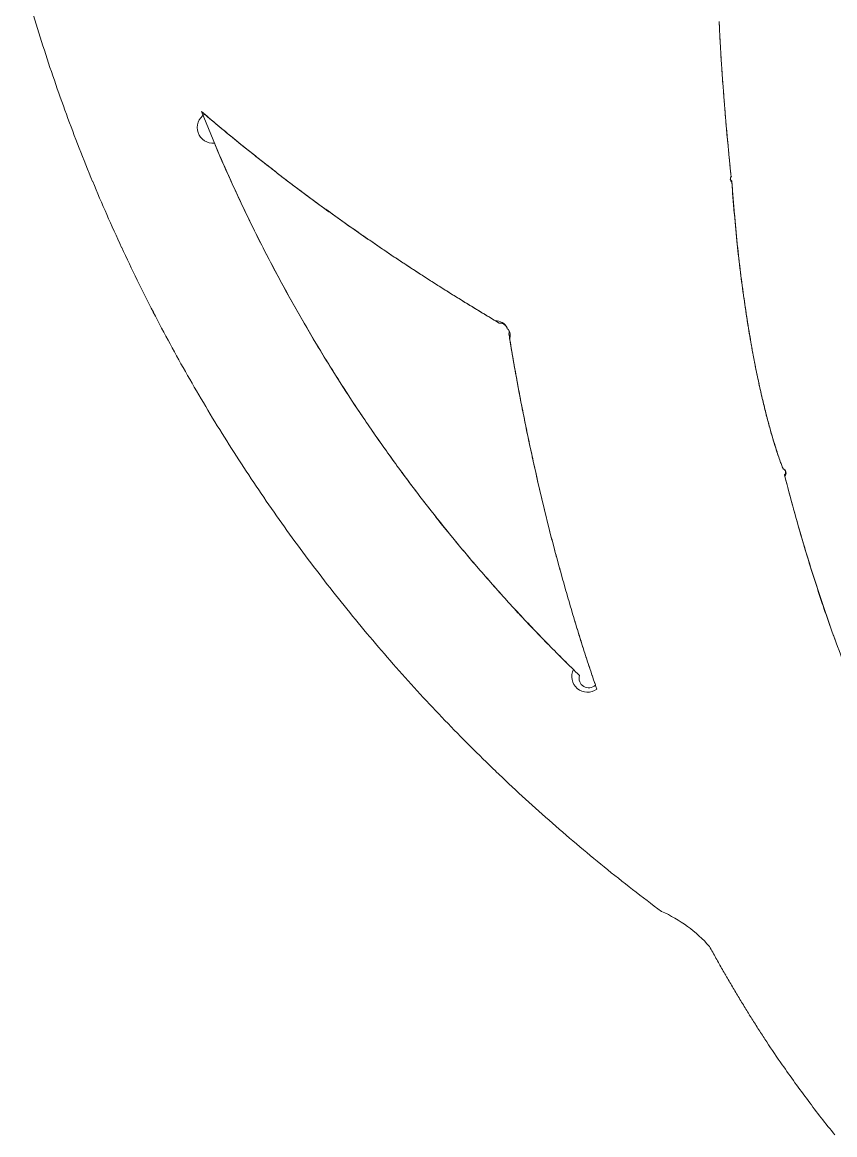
# Model space of a CAD drawing. Header units: millimetres. Extents: x 8533 to 164433, y 5768 to 115327.
# Drawn here: x 56898.3 to 56978.9, y 107574.2 to 107684.4 of the extents above; entities that cross this region are included whole.
import ezdxf

# ---------------------------------------------------------------- set-up
doc = ezdxf.new("R2010")
doc.units = ezdxf.units.MM
doc.header["$LTSCALE"] = 250
doc.layers.add('06_G-ENP_심볼', color=3, linetype='Continuous')
doc.layers.add('G-ENP', color=1, linetype='Continuous')

# ---------------------------------------------------------------- blocks, each defined once
blk = doc.blocks.new('zw$82BC')
at = {"layer": 'G-ENP', "color": 8, "lineweight": 0}
for p, q in [((15.104, 90.873), (15.0835, 90.9224)), ((15.7453, 90.8419), (15.7453, 90.8419)), ((15.7453, 90.8419), (15.7453, 90.8419)), ((15.7453, 90.8419), (15.7453, 90.8419)), ((15.7453, 90.8419), (15.7453, 90.8419)), ((15.7453, 90.8419), (15.7453, 90.8419)), ((15.7453, 90.8419), (15.7453, 90.8419)), ((15.7453, 90.8419), (15.7453, 90.8419)), ((15.7453, 90.8419), (15.7453, 90.8419)), ((15.7453, 90.8419), (15.7453, 90.8419)), ((15.7453, 90.8419), (15.7453, 90.8419)), ((15.7453, 90.8419), (15.7453, 90.8419)), ((15.7453, 90.8419), (15.7453, 90.8419)), ((15.7453, 90.8419), (15.7453, 90.8419)), ((15.7453, 90.8419), (15.7453, 90.8419)), ((15.7453, 90.8419), (15.7453, 90.8419)), ((15.7453, 90.8419), (15.7453, 90.8419)), ((15.7453, 90.8419), (15.7453, 90.8419)), ((15.7453, 90.8419), (15.7453, 90.8419)), ((15.7453, 90.8419), (15.7453, 90.8419)), ((15.7453, 90.8419), (15.7453, 90.8419)), ((15.7453, 90.8419), (15.7453, 90.8419)), ((15.7453, 90.8419), (15.7453, 90.8419)), ((15.7453, 90.8419), (15.7453, 90.8419)), ((15.7453, 90.8419), (15.7453, 90.8419)), ((15.7453, 90.8419), (15.7453, 90.8419)), ((15.7453, 90.8419), (15.7453, 90.8419)), ((15.7453, 90.8419), (15.7453, 90.8419)), ((15.7453, 90.8419), (15.7453, 90.8419)), ((15.7453, 90.8419), (15.7453, 90.8419)), ((15.7453, 90.8419), (15.7453, 90.8419)), ((15.7453, 90.8419), (15.7453, 90.8419)), ((15.7453, 90.8419), (15.7453, 90.8419)), ((15.7453, 90.8419), (15.7453, 90.8419)), ((15.7453, 90.8419), (15.7453, 90.8419)), ((15.7453, 90.8419), (15.7453, 90.8419)), ((15.7453, 90.8419), (15.7453, 90.8419)), ((15.7453, 90.8419), (15.7453, 90.8419)), ((15.7453, 90.8419), (15.7453, 90.8419)), ((15.7453, 90.8419), (15.7453, 90.8419)), ((15.7453, 90.8419), (15.7453, 90.8419)), ((15.7453, 90.8419), (15.7453, 90.8419)), ((15.7453, 90.8419), (15.7453, 90.8419)), ((15.7453, 90.8419), (15.7453, 90.8419)), ((15.7453, 90.8419), (15.7453, 90.8419)), ((15.7453, 90.8419), (15.7453, 90.8419)), ((15.7453, 90.8419), (15.7453, 90.8419)), ((15.7453, 90.8419), (15.7453, 90.8419)), ((15.7453, 90.8419), (15.7453, 90.8419)), ((15.7453, 90.8419), (15.7453, 90.8419)), ((15.7453, 90.8419), (15.7453, 90.8419)), ((15.7453, 90.8419), (15.7453, 90.8419)), ((15.7453, 90.8419), (15.7453, 90.8419)), ((15.7453, 90.8419), (15.7453, 90.8419)), ((15.7453, 90.8419), (15.7453, 90.8419)), ((15.7453, 90.8419), (15.7453, 90.8419)), ((15.7453, 90.8419), (15.7453, 90.8419)), ((15.7453, 90.8419), (15.7453, 90.8419)), ((15.7453, 90.8419), (15.7453, 90.8419)), ((15.7453, 90.8419), (15.7453, 90.8419)), ((15.7453, 90.8419), (15.7453, 90.8419)), ((15.7453, 90.8419), (15.7453, 90.8419)), ((15.7453, 90.8419), (15.7453, 90.8419)), ((15.7453, 90.8419), (15.7453, 90.8419)), ((15.7453, 90.8419), (15.7453, 90.8419)), ((15.7453, 90.8419), (15.7453, 90.8419)), ((15.7453, 90.8419), (15.7453, 90.8419)), ((15.7453, 90.8419), (15.7453, 90.8419)), ((15.7453, 90.8419), (15.7453, 90.8419)), ((15.7453, 90.8419), (15.7453, 90.8419)), ((15.7459, 90.8415), (15.7458, 90.8415)), ((15.7458, 90.8415), (15.7458, 90.8415)), ((15.7458, 90.8415), (15.7458, 90.8415)), ((15.7458, 90.8415), (15.7458, 90.8415)), ((15.7458, 90.8415), (15.7458, 90.8415)), ((15.7458, 90.8415), (15.7458, 90.8415)), ((15.7458, 90.8415), (15.7458, 90.8415)), ((15.7458, 90.8415), (15.7458, 90.8415)), ((15.7458, 90.8415), (15.7458, 90.8415)), ((15.7458, 90.8415), (15.7458, 90.8415)), ((15.7458, 90.8415), (15.7458, 90.8415)), ((15.7458, 90.8415), (15.7458, 90.8415)), ((15.7458, 90.8415), (15.7458, 90.8415)), ((15.7458, 90.8415), (15.7458, 90.8415)), ((15.7458, 90.8415), (15.7458, 90.8415)), ((15.7458, 90.8415), (15.7458, 90.8415)), ((15.7458, 90.8415), (15.7458, 90.8415)), ((15.7458, 90.8415), (15.7458, 90.8415)), ((15.7458, 90.8415), (15.7458, 90.8415)), ((15.7458, 90.8415), (15.7458, 90.8415)), ((15.7458, 90.8415), (15.7458, 90.8415)), ((15.7458, 90.8415), (15.7459, 90.8415)), ((15.7459, 90.8415), (15.7459, 90.8415)), ((15.7459, 90.8415), (15.7459, 90.8415)), ((15.7459, 90.8415), (15.7459, 90.8415)), ((15.7459, 90.8415), (15.7459, 90.8415)), ((15.7459, 90.8415), (15.7459, 90.8415)), ((15.7459, 90.8415), (15.7459, 90.8415)), ((15.7459, 90.8415), (15.7459, 90.8415)), ((15.7459, 90.8415), (15.7459, 90.8415)), ((15.7459, 90.8415), (15.7459, 90.8415)), ((15.7459, 90.8415), (15.7459, 90.8415)), ((15.7459, 90.8415), (15.7459, 90.8415)), ((15.7459, 90.8415), (15.7459, 90.8415)), ((15.4656, 90.6515), (15.4657, 90.6516)), ((15.4657, 90.6516), (15.4656, 90.6515)), ((15.4656, 90.6514), (15.4656, 90.6515)), ((15.4656, 90.6515), (15.4656, 90.6514)), ((15.4656, 90.6513), (15.4656, 90.6514)), ((15.4656, 90.6514), (15.4656, 90.6513)), ((15.4656, 90.6512), (15.4656, 90.6513)), ((15.4656, 90.6513), (15.4656, 90.6512)), ((15.4656, 90.6511), (15.4656, 90.6512)), ((15.4656, 90.6512), (15.4656, 90.6511)), ((15.4656, 90.651), (15.4656, 90.6511)), ((15.4656, 90.6511), (15.4656, 90.6511)), ((15.4656, 90.6511), (15.4656, 90.6511)), ((15.4656, 90.6511), (15.4656, 90.651)), ((15.4656, 90.651), (15.4656, 90.651)), ((15.4657, 90.651), (15.4656, 90.651)), ((15.4656, 90.651), (15.4656, 90.651)), ((15.4656, 90.651), (15.4656, 90.651)), ((15.4656, 90.651), (15.4656, 90.651)), ((15.4656, 90.651), (15.4656, 90.651)), ((15.4656, 90.651), (15.4657, 90.651)), ((15.4657, 90.6523), (15.4657, 90.6522)), ((15.4657, 90.6521), (15.4657, 90.6522)), ((15.4657, 90.6522), (15.4657, 90.6522)), ((15.4657, 90.6522), (15.4657, 90.6522)), ((15.4657, 90.6522), (15.4657, 90.6522)), ((15.4657, 90.6522), (15.4657, 90.6521)), ((15.4657, 90.652), (15.4657, 90.6521)), ((15.4657, 90.6521), (15.4657, 90.652)), ((15.4657, 90.6519), (15.4657, 90.652)), ((15.4657, 90.652), (15.4657, 90.6519)), ((15.4657, 90.6518), (15.4657, 90.6519)), ((15.4657, 90.6519), (15.4657, 90.6518)), ((15.4657, 90.6517), (15.4657, 90.6518)), ((15.4657, 90.6518), (15.4657, 90.6517)), ((15.4657, 90.6516), (15.4657, 90.6517)), ((15.4657, 90.6517), (15.4657, 90.6516)), ((15.4658, 90.651), (15.4657, 90.651)), ((15.4657, 90.651), (15.4658, 90.651)), ((15.4659, 90.6509), (15.4658, 90.651)), ((15.4658, 90.651), (15.4658, 90.6509)), ((15.4658, 90.6509), (15.4659, 90.6509)), ((15.466, 90.6509), (15.4659, 90.6509)), ((15.4659, 90.6509), (15.4661, 90.6508)), ((15.4661, 90.6508), (15.466, 90.6509)), ((15.4662, 90.6508), (15.4661, 90.6508)), ((15.4661, 90.6508), (15.4662, 90.6508)), ((15.4663, 90.6507), (15.4662, 90.6508)), ((15.4662, 90.6508), (15.4663, 90.6507)), ((15.4664, 90.6507), (15.4663, 90.6507)), ((15.4663, 90.6507), (15.4664, 90.6507)), ((15.4665, 90.6506), (15.4664, 90.6507)), ((15.4664, 90.6507), (15.4665, 90.6506)), ((15.4666, 90.6506), (15.4665, 90.6506)), ((15.4665, 90.6506), (15.4666, 90.6506)), ((15.4667, 90.6506), (15.4666, 90.6506)), ((15.4666, 90.6506), (15.4667, 90.6506)), ((15.4668, 90.6505), (15.4667, 90.6506)), ((15.4667, 90.6506), (15.4668, 90.6505)), ((15.4669, 90.6505), (15.4668, 90.6505)), ((15.4668, 90.6505), (15.4668, 90.6505)), ((15.4668, 90.6505), (15.4668, 90.6505)), ((15.4668, 90.6505), (15.4669, 90.6505))]:
    blk.add_line(p, q, dxfattribs=at)
for centre, radius, start, end in [((16.9379, 91.6616), 2.155, 195.3477, 197.7556), ((15.9765, 91.0448), 0.2463, 182.3082, 182.555), ((15.9383, 91.0431), 0.208, 182.5448, 182.8362), ((15.937, 91.043), 0.2068, 182.5549, 182.848), ((15.9088, 91.0416), 0.1785, 182.8361, 183.1747), ((15.9079, 91.0416), 0.1776, 182.8479, 183.1883), ((15.8861, 91.0404), 0.1558, 183.1745, 183.5611), ((15.6502, 91.0265), 0.0805, 2.9615, 3.7292), ((15.5256, 91.0199), 0.2053, 1.9976, 3.0032), ((17.2319, 91.0942), 1.5026, 182.4253, 182.5654), ((17.3156, 91.098), 1.5864, 182.5603, 182.6929), ((17.3191, 91.0981), 1.5899, 182.5654, 182.6977), ((17.4139, 91.1026), 1.6848, 182.6929, 182.8176), ((17.4178, 91.1028), 1.6887, 182.6977, 182.8222), ((17.526, 91.1081), 1.797, 182.8176, 182.9345), ((17.5305, 91.1083), 1.8015, 182.8222, 182.9388), ((17.6549, 91.1147), 1.9261, 182.9345, 183.0435), ((17.6601, 91.115), 1.9314, 182.9388, 183.0475), ((17.8048, 91.1227), 2.0762, 183.0435, 183.1446), ((17.8109, 91.123), 2.0823, 183.0475, 183.1482), ((17.9811, 91.1324), 2.2528, 183.1446, 183.2376), ((16.9427, 91.6631), 2.16, 197.7556, 200.1521), ((17.9883, 91.1328), 2.26, 183.1482, 183.241), ((18.1913, 91.1442), 2.4633, 183.2376, 183.3227), ((18.2, 91.1447), 2.472, 183.241, 183.3257), ((18.4461, 91.159), 2.7185, 183.3227, 183.3997), ((18.4567, 91.1597), 2.7292, 183.3257, 183.4025), ((18.7612, 91.1778), 3.0342, 183.3997, 183.4687), ((18.7745, 91.1786), 3.0475, 183.4025, 183.4712), ((19.1607, 91.202), 3.4344, 183.4687, 183.5297), ((19.1778, 91.203), 3.4516, 183.4712, 183.5318), ((19.6835, 91.2342), 3.9583, 183.5297, 183.5825), ((19.7063, 91.2356), 3.9811, 183.5318, 183.5844), ((20.3968, 91.2789), 4.673, 183.5825, 183.6273), ((20.4287, 91.2809), 4.7049, 183.5844, 183.6288), ((21.4273, 91.3442), 5.7055, 183.6273, 183.6639), ((21.475, 91.3472), 5.7533, 183.62882, 183.66517), ((23.0464, 91.4479), 7.3279, 183.66395, 183.69248), ((23.1253, 91.453), 7.407, 183.66517, 183.69339), ((25.9578, 91.6358), 10.2453, 183.69248, 183.71288), ((26.1129, 91.6458), 10.4008, 183.69339, 183.71349), ((32.7325, 92.0754), 17.0343, 183.71288, 183.72515), ((33.1663, 92.1036), 17.469, 183.71349, 183.72546), ((66.184, 94.2534), 50.5566, 183.72515, 183.72929), ((15.5509, 90.9548), 0.1838, 3.1731, 4.2783), ((15.7138, 90.9639), 0.0206, 2.7112, 3.2895), ((15.7532, 90.9659), 0.0188, 182.624, 183.1745), ((15.7551, 90.966), 0.0207, 183.1549, 183.654), ((15.7552, 90.966), 0.0208, 183.1747, 183.6717), ((15.7577, 90.9661), 0.0233, 183.6541, 184.0985), ((15.7578, 90.9661), 0.0235, 183.6718, 184.1141), ((15.7612, 90.9664), 0.0268, 184.0986, 184.4874), ((15.7613, 90.9664), 0.0269, 184.1142, 184.5009), ((15.7658, 90.9667), 0.0315, 184.4874, 184.8201), ((15.766, 90.9668), 0.0317, 184.5009, 184.8315), ((15.7724, 90.9673), 0.0381, 184.8201, 185.0965), ((15.7727, 90.9673), 0.0384, 184.8315, 185.1058), ((15.7824, 90.9682), 0.0481, 185.0965, 185.3168), ((15.7829, 90.9682), 0.0486, 185.1057, 185.324), ((15.799, 90.9697), 0.0648, 185.3168, 185.4817), ((15.7998, 90.9698), 0.0656, 185.3239, 185.4868), ((15.8317, 90.9729), 0.0977, 185.4816, 185.5919), ((15.8336, 90.9731), 0.0995, 185.4867, 185.595), ((15.9247, 90.982), 0.191, 185.5918, 185.6488), ((15.9316, 90.9827), 0.198, 185.5949, 185.6499), ((17.8979, 91.1771), 2.1739, 185.6486, 185.6537), ((19.2188, 91.3079), 3.5012, 185.6497, 185.6529), ((15.4894, 90.9387), 0.2464, 5.6083, 5.6535), ((15.4989, 90.9397), 0.2368, 5.6056, 5.6527), ((15.6147, 90.951), 0.1205, 5.5146, 5.6081), ((15.6169, 90.9512), 0.1183, 5.5101, 5.6054), ((15.6533, 90.9547), 0.0817, 5.3745, 5.5143), ((15.6542, 90.9548), 0.0807, 5.3684, 5.5099), ((15.6719, 90.9565), 0.063, 5.1904, 5.3743), ((15.6724, 90.9565), 0.0625, 5.1827, 5.3681), ((15.6828, 90.9575), 0.0521, 4.9646, 5.1902), ((15.6831, 90.9575), 0.0518, 4.9554, 5.1824), ((15.6898, 90.9581), 0.0451, 4.6996, 4.9644), ((15.69, 90.9581), 0.0448, 4.6889, 4.9551), ((15.3482, 90.9308), 0.3878, 4.5486, 4.5849), ((15.0041, 90.9029), 0.733, 4.582, 4.6107), ((13.0803, 90.7452), 2.6632, 4.5858, 4.6595), ((13.0643, 90.7439), 2.6792, 4.5833, 4.6565), ((12.5793, 90.705), 3.1658, 4.5238, 4.5858), ((12.5569, 90.7032), 3.1883, 4.5217, 4.5833), ((11.8497, 90.6473), 3.8977, 4.4734, 4.5238), ((11.8158, 90.6446), 3.9317, 4.4718, 4.5217), ((10.6874, 90.5564), 5.0636, 4.4347, 4.4734), ((10.6302, 90.5519), 5.121, 4.4334, 4.4718), ((8.5418, 90.39), 7.2156, 4.40743, 4.43466), ((8.4253, 90.3809), 7.3324, 4.40663, 4.43343), ((3.2419, 89.9815), 12.5312, 4.39175, 4.40743), ((2.8869, 89.9541), 12.8873, 4.39139, 4.40663), ((-31.6007, 87.3055), 47.4764, 4.38761, 4.39175), ((-37.1342, 86.8807), 53.0262, 4.38768, 4.39139), ((42.1934, 92.9676), 26.5345, 184.38761, 184.39502), ((40.7303, 92.8552), 25.0672, 184.38768, 184.39552), ((26.0679, 91.7282), 10.3615, 184.39501, 184.41397), ((25.8366, 91.7104), 10.1296, 184.39552, 184.41491), ((22.1501, 91.4258), 6.4321, 184.41397, 184.44449), ((22.0599, 91.4188), 6.3416, 184.4149, 184.44586), ((20.3825, 91.2884), 4.6592, 184.4445, 184.4866), ((20.3349, 91.2847), 4.6113, 184.4459, 184.4884), ((16.9473, 91.6648), 2.165, 200.152, 202.5384), ((15.098, 90.9023), 0.0196, 121.9806, 275.2954), ((16.599, 92.6967), 2.3334, 229.4982, 230.1596), ((16.6049, 92.7038), 2.3426, 229.6312, 230.2908), ((19.3754, 91.2094), 3.6489, 184.4866, 184.5403), ((19.3459, 91.2071), 3.6194, 184.4884, 184.5426), ((18.7243, 91.1577), 2.9958, 184.5403, 184.6058), ((18.7043, 91.1561), 2.9758, 184.5426, 184.6084), ((18.2685, 91.121), 2.5385, 184.6058, 184.6829), ((18.254, 91.1198), 2.524, 184.6084, 184.686), ((17.9312, 91.0933), 2.2001, 184.6829, 184.7718), ((17.9203, 91.0924), 2.1891, 184.686, 184.7754), ((16.6285, 92.7321), 2.3795, 230.1596, 230.8123), ((16.6344, 92.7392), 2.3887, 230.2908, 230.9418), ((17.6714, 91.0717), 1.9394, 184.7718, 184.8726), ((17.6628, 91.0709), 1.9308, 184.7754, 184.8766), ((17.4649, 91.0541), 1.7322, 184.8725, 184.9852), ((17.458, 91.0535), 1.7252, 184.8766, 184.9897), ((15.4827, 90.8792), 0.2578, 4.6672, 5.4084), ((15.4871, 90.8796), 0.2533, 4.6623, 5.3971), ((15.9646, 90.9169), 0.2256, 184.2467, 184.5276), ((15.9652, 90.917), 0.2262, 184.2577, 184.5378), ((15.9827, 90.9183), 0.2438, 184.5277, 184.7872), ((15.9835, 90.9184), 0.2445, 184.5378, 184.7965), ((16.0046, 90.9202), 0.2657, 184.7872, 185.025), ((16.0055, 90.9203), 0.2666, 184.7966, 185.0335), ((16.6576, 92.7678), 2.4256, 230.8122, 231.4566), ((16.6634, 92.775), 2.4348, 230.9417, 231.5845), ((16.0313, 90.9225), 0.2925, 185.025, 185.2408), ((16.0324, 90.9226), 0.2936, 185.0335, 185.2484), ((16.0646, 90.9256), 0.326, 185.2408, 185.4342), ((16.066, 90.9257), 0.3274, 185.2484, 185.441), ((16.1072, 90.9296), 0.3687, 185.4342, 185.6051), ((16.109, 90.9298), 0.3706, 185.441, 185.6111), ((16.1633, 90.9351), 0.4251, 185.6051, 185.7533), ((16.1657, 90.9354), 0.4276, 185.6111, 185.7584), ((16.2404, 90.9429), 0.5026, 185.7533, 185.8786), ((16.2438, 90.9433), 0.5061, 185.7584, 185.8829), ((16.3526, 90.9545), 0.6154, 185.8786, 185.981), ((16.3578, 90.955), 0.6206, 185.8829, 185.9844), ((16.5303, 90.9731), 0.7941, 185.981, 186.0604), ((16.539, 90.974), 0.8029, 185.9844, 186.063), ((16.8536, 91.0074), 1.1192, 186.0604, 186.1168), ((16.8709, 91.0093), 1.1366, 186.063, 186.1185), ((17.6217, 91.0897), 1.8917, 186.1168, 186.1502), ((17.6716, 91.0951), 1.9419, 186.1185, 186.151), ((21.7489, 91.5345), 6.0428, 186.1502, 186.16067), ((22.2862, 91.5924), 6.5832, 186.151, 186.16061), ((10.642, 90.3356), 5.1286, 6.1483, 6.1607), ((10.9714, 90.3711), 4.7973, 6.1474, 6.1606), ((13.9396, 90.6908), 1.8119, 6.1132, 6.1483), ((13.9821, 90.6954), 1.7692, 6.1115, 6.1474), ((14.6419, 90.766), 1.1057, 6.0556, 6.1132), ((14.6576, 90.7677), 1.0898, 6.053, 6.1115), ((16.9549, 91.6682), 2.0145, 202.9451, 204.4662), ((16.9553, 91.6683), 2.015, 203.2496, 204.7701), ((16.6863, 92.8038), 2.4716, 231.4565, 232.0928), ((14.9469, 90.7984), 0.7989, 5.9757, 6.0556), ((14.955, 90.7992), 0.7907, 5.9723, 6.053), ((15.6758, 90.8742), 0.0661, 5.3341, 6.3467), ((15.6733, 90.874), 0.0686, 5.2721, 6.2807), ((21.7048, 91.398), 5.9857, 184.96057, 184.98136), ((21.6223, 91.3908), 5.9029, 184.96121, 184.98229), ((20.0764, 91.256), 4.3511, 184.9814, 185.0099), ((20.0323, 91.2522), 4.3068, 184.9823, 185.0111), ((19.1404, 91.174), 3.4115, 185.0099, 185.0461), ((19.113, 91.1716), 3.384, 185.0111, 185.0477), ((18.5343, 91.1205), 2.803, 185.0461, 185.0902), ((18.5157, 91.1188), 2.7843, 185.0477, 185.092), ((18.1109, 91.0827), 2.378, 185.0902, 185.142), ((18.0975, 91.0815), 2.3645, 185.092, 185.1441), ((16.692, 92.811), 2.4807, 231.5844, 232.2191), ((17.7994, 91.0547), 2.0652, 185.142, 185.2016), ((17.7893, 91.0538), 2.0551, 185.1441, 185.204), ((17.5613, 91.033), 1.8261, 185.2016, 185.2689), ((17.5534, 91.0323), 1.8182, 185.204, 185.2716), ((17.3739, 91.0158), 1.6379, 185.2689, 185.3439), ((17.3677, 91.0152), 1.6317, 185.2716, 185.3469), ((17.2232, 91.0017), 1.4865, 185.3439, 185.4265), ((17.2181, 91.0012), 1.4814, 185.3469, 185.4298), ((17.0997, 90.9899), 1.3624, 185.4265, 185.5166), ((17.0955, 90.9895), 1.3582, 185.4298, 185.5202), ((16.997, 90.98), 1.2593, 185.5166, 185.6142), ((16.9934, 90.9797), 1.2557, 185.5202, 185.618), ((16.9105, 90.9715), 1.1724, 185.6142, 185.719), ((16.9076, 90.9712), 1.1694, 185.618, 185.7231), ((16.7145, 92.8399), 2.5174, 232.0928, 232.7214), ((16.72, 92.8472), 2.5266, 232.2191, 232.8462), ((16.8371, 90.9642), 1.0986, 185.719, 185.831), ((16.8346, 90.9639), 1.0961, 185.7231, 185.8353), ((16.7742, 90.9577), 1.0354, 185.831, 185.95), ((16.772, 90.9575), 1.0332, 185.8353, 185.9546), ((16.72, 90.9521), 0.9809, 185.95, 186.0758), ((16.7181, 90.9519), 0.979, 185.9546, 186.0807), ((16.6729, 90.9471), 0.9336, 186.0758, 186.2083), ((16.6713, 90.9469), 0.9319, 186.0807, 186.2134), ((16.632, 90.9426), 0.8924, 186.2083, 186.3473), ((16.6306, 90.9425), 0.8909, 186.2134, 186.3526), ((15.727, 90.8409), 0.0183, 3.2411, 9.5889), ((15.7278, 90.841), 0.0175, 3.2411, 9.5943), ((16.9515, 91.6666), 2.1695, 202.5384, 204.916), ((16.9569, 91.6691), 2.0167, 204.4662, 205.9845), ((16.7421, 92.8763), 2.5631, 232.7213, 233.3424), ((16.7476, 92.8836), 2.5722, 232.8461, 233.4658), ((15.7495, 90.838), 0.00514, 136.9231, 230.9555), ((15.7488, 90.8387), 0.00407, 136.9214, 230.9169), ((15.7453, 90.8419), 0.000000331, 326.3313, 33.6687), ((15.7453, 90.8419), 0.00000983, 30.51, 70.0971), ((15.7464, 90.8432), 0.00169, 230.4027, 232.4867), ((15.7463, 90.8431), 0.00161, 232.4903, 234.539), ((15.7463, 90.8431), 0.0016, 232.5682, 234.6148), ((15.7464, 90.8432), 0.00168, 230.4812, 232.5646), ((15.7453, 90.8419), 0.0000534, 225.4936, 235.1916), ((15.7463, 90.8431), 0.00156, 234.5434, 236.5148), ((15.7463, 90.8431), 0.00157, 236.5201, 238.3649), ((15.7463, 90.8431), 0.00157, 236.5922, 238.4312), ((15.7463, 90.8431), 0.00156, 234.6193, 236.5869), ((15.7463, 90.8432), 0.00163, 238.3712, 240.0324), ((15.7463, 90.8432), 0.00164, 238.4375, 240.0906), ((15.7464, 90.8433), 0.00181, 240.0395, 241.4527), ((15.7464, 90.8433), 0.00182, 240.0977, 241.5002), ((15.7466, 90.8436), 0.0022, 241.4607, 242.5539), ((15.7471, 90.8446), 0.00327, 242.5628, 243.2566), ((15.7503, 90.8509), 0.0103, 243.2665, 243.4745), ((15.7507, 90.8518), 0.0114, 243.284, 243.472), ((15.7471, 90.8447), 0.00334, 242.5969, 243.2741), ((15.7466, 90.8437), 0.00222, 241.5083, 242.5879), ((15.7432, 90.8368), 0.00548, 63.1149, 63.4851), ((15.7434, 90.8371), 0.00514, 63.0889, 63.4826), ((15.7449, 90.84), 0.00184, 62.0818, 63.1257), ((15.7453, 90.8407), 0.00101, 60.2816, 62.0918), ((15.7453, 90.8408), 0.000992, 60.198, 62.0386), ((15.7449, 90.84), 0.00179, 62.0286, 63.0997), ((15.7454, 90.841), 0.000659, 57.6358, 60.2889), ((15.7455, 90.8412), 0.000476, 54.1013, 57.6374), ((15.7456, 90.8413), 0.000373, 49.6996, 54.0936), ((15.7456, 90.8413), 0.000315, 44.5456, 49.6798), ((15.7456, 90.8413), 0.000314, 44.3401, 49.4984), ((15.7456, 90.8413), 0.00037, 49.5186, 53.9432), ((15.7455, 90.8412), 0.000471, 53.9514, 57.5206), ((15.7454, 90.8411), 0.00065, 57.5193, 60.2051), ((15.7456, 90.8413), 0.000288, 38.8613, 44.5143), ((15.7456, 90.8413), 0.000287, 38.6415, 44.3085), ((15.7459, 90.8415), 0.0000141, 331.8121, 100.6487), ((15.7459, 90.8415), 0.0000135, 331.7928, 100.411), ((18.0794, 90.9983), 2.3389, 183.9893, 184.9803), ((18.0731, 90.9978), 2.3326, 184.0263, 185.0177), ((16.9573, 91.6692), 2.0171, 204.7701, 206.2879), ((16.7692, 92.9127), 2.6085, 233.3424, 233.9563), ((16.7746, 92.92), 2.6176, 233.4657, 234.0783), ((16.7958, 92.9492), 2.6537, 233.9563, 234.5634), ((16.8011, 92.9566), 2.6627, 234.0783, 234.684), ((16.8218, 92.9858), 2.6985, 234.5633, 235.1638), ((17.9098, 90.9835), 2.1686, 184.98, 185.9823), ((17.9041, 90.9829), 2.1629, 185.0174, 186.0198), ((16.9585, 91.6698), 2.0185, 205.9845, 207.5005), ((16.9588, 91.67), 2.0188, 206.2879, 207.8035), ((16.827, 92.9931), 2.7075, 234.6839, 235.2831), ((16.8473, 93.0223), 2.743, 235.1638, 235.7579), ((16.8523, 93.0296), 2.7519, 235.2831, 235.8759), ((16.9551, 91.6682), 2.1734, 204.9159, 207.2864), ((16.8721, 93.0587), 2.7871, 235.7578, 236.3459), ((16.8769, 93.066), 2.7959, 235.8759, 236.4628), ((17.747, 90.9664), 2.005, 185.982, 186.9952), ((17.742, 90.9658), 1.9999, 186.0195, 187.0325), ((16.9597, 91.6705), 2.0199, 207.5005, 209.0147), ((16.8962, 93.0951), 2.8307, 236.3458, 236.928), ((16.901, 93.1023), 2.8394, 236.4627, 237.0438), ((16.9599, 91.6706), 2.0201, 207.8035, 209.3174), ((16.9198, 93.1312), 2.8739, 236.928, 237.5046), ((16.9244, 93.1384), 2.8824, 237.0438, 237.6193), ((17.5907, 90.9472), 1.8475, 186.9948, 188.0184), ((17.5863, 90.9466), 1.843, 187.0322, 188.0554), ((16.9427, 93.1671), 2.9165, 237.5046, 238.0758), ((16.9472, 93.1743), 2.9249, 237.6192, 238.1895), ((16.9605, 91.6709), 2.0207, 209.0147, 210.5276), ((16.9649, 93.2028), 2.9585, 238.0758, 238.642), ((17.4405, 90.9261), 1.6957, 188.0179, 189.0515), ((16.9606, 91.671), 2.0209, 209.3174, 210.8301), ((16.9693, 93.2099), 2.9668, 238.1894, 238.7546), ((16.9864, 93.2382), 2.9999, 238.6419, 239.2032), ((17.4366, 90.9254), 1.6918, 188.055, 189.0879), ((16.9578, 91.6696), 2.1765, 207.2863, 209.6513), ((16.9907, 93.2452), 3.0081, 238.7546, 239.3149), ((15.4512, 90.645), 0.0162, 26.3411, 92.3864), ((15.456, 90.6475), 0.0108, 26.3263, 92.4833), ((15.4656, 90.651), 0.0000079, 207.0194, 280.9301), ((15.4572, 90.6429), 0.0122, 340.3788, 38.1116), ((15.462, 90.6467), 0.00611, 340.3221, 38.1666), ((17.2958, 90.903), 1.5493, 189.051, 190.0941), ((17.2926, 90.9024), 1.5459, 189.0874, 190.1294), ((16.9609, 91.6711), 2.0212, 210.5276, 212.0398), ((16.9609, 91.6711), 2.0212, 210.8301, 212.3422), ((18.4413, 91.1275), 3.0125, 189.2228, 189.7827), ((18.4335, 91.1262), 3.0046, 189.3344, 189.8952), ((17.1563, 90.8781), 1.4076, 190.0935, 191.1456), ((17.1537, 90.8775), 1.4049, 190.1288, 191.1793), ((18.4022, 91.1207), 2.9728, 189.7827, 190.347), ((18.3943, 91.1193), 2.9648, 189.8952, 190.4605), ((17.0216, 90.8516), 1.2703, 191.1449, 192.2056), ((16.9597, 91.6707), 2.1787, 209.6512, 212.0124), ((16.9608, 91.6711), 2.0211, 212.0398, 213.5518), ((17.0196, 90.851), 1.2682, 191.1786, 192.2371), ((16.9607, 91.671), 2.021, 212.3422, 213.8542), ((18.3626, 91.1135), 2.9326, 190.347, 190.9161), ((18.3547, 91.112), 2.9245, 190.4604, 191.0305), ((16.8913, 90.8234), 1.137, 192.2047, 193.2737), ((16.89, 90.8229), 1.1356, 192.2363, 193.3021), ((16.9603, 91.6707), 2.0205, 213.5517, 215.0641), ((18.3227, 91.1058), 2.8919, 190.9161, 191.4901), ((18.3147, 91.1042), 2.8837, 191.0305, 191.6055), ((16.765, 90.7936), 1.0071, 193.2725, 194.3493), ((16.7644, 90.7932), 1.0065, 193.301, 194.3736), ((16.9602, 91.6706), 2.0203, 213.8542, 215.3666), ((16.6422, 90.7621), 0.8804, 194.3479, 195.4323), ((16.6424, 90.7619), 0.8806, 194.3722, 195.4507), ((18.2825, 91.0976), 2.8509, 191.4901, 192.0692), ((18.2744, 91.0959), 2.8426, 191.6055, 192.1856), ((16.5225, 90.7291), 0.7562, 195.4304, 196.5226), ((16.5238, 90.7291), 0.7575, 195.4489, 196.5328), ((16.9606, 91.6712), 2.1797, 212.0123, 214.3717), ((16.9594, 91.6701), 2.0194, 215.064, 216.5773), ((16.4055, 90.6943), 0.6342, 196.5199, 197.6206), ((16.408, 90.6947), 0.6367, 196.5303, 197.6189), ((16.9592, 91.67), 2.0191, 215.3666, 216.88), ((18.242, 91.089), 2.8094, 192.0692, 192.6536), ((18.2339, 91.0872), 2.8011, 192.1856, 192.7712), ((16.2906, 90.6578), 0.5136, 197.6165, 198.7281), ((16.2948, 90.6587), 0.5179, 197.6153, 198.7081), ((16.1771, 90.6192), 0.3937, 198.7211, 199.8498), ((16.1837, 90.621), 0.4006, 198.7022, 199.799), ((16.0636, 90.5782), 0.273, 199.8352, 201.0008), ((16.0744, 90.5816), 0.2844, 199.7882, 200.8897), ((18.2012, 91.0798), 2.7676, 192.6536, 193.2436), ((18.193, 91.0779), 2.7592, 192.7711, 193.3623), ((15.9466, 90.5332), 0.1477, 200.9506, 202.2536), ((15.966, 90.5402), 0.1684, 200.8631, 201.9763), ((15.8099, 90.4766), 0.000631, 319.7518, 86.2188), ((15.8098, 90.4766), 0.000572, 317.0877, 87.7071), ((15.8101, 90.4763), 0.0000374, 153.4388, 178.9954), ((15.8101, 90.4763), 0.00006, 133.3635, 152.884), ((15.8089, 90.4719), 0.0046, 314.2461, 74.3992), ((15.8084, 90.471), 0.00564, 315.654, 72.9803), ((15.8102, 90.4763), 0.0000911, 131.0125, 144.8332), ((15.8101, 90.4763), 0.0000567, 144.898, 163.0587), ((15.8104, 90.4767), 0.000487, 241.4984, 244.8471), ((15.8103, 90.4766), 0.000329, 236.9126, 241.5666), ((15.8102, 90.4765), 0.000204, 230.2484, 237.0373), ((15.8102, 90.4764), 0.000117, 220.0531, 230.4712), ((15.8101, 90.4764), 0.0000639, 203.9572, 220.3453), ((15.8101, 90.4763), 0.0000394, 180.1566, 203.7977), ((15.8101, 90.4763), 0.0000457, 163.5512, 183.6033), ((15.8101, 90.4763), 0.0000515, 184.0781, 201.7516), ((15.8101, 90.4763), 0.0000736, 201.8192, 215.0759), ((15.8102, 90.4764), 0.000114, 214.9542, 224.3269), ((15.8102, 90.4764), 0.000175, 224.2056, 230.8537), ((15.8103, 90.4765), 0.000255, 230.7708, 235.6113), ((15.8103, 90.4765), 0.000351, 235.5591, 239.1932), ((15.8104, 90.4766), 0.000457, 239.1602, 241.9682), ((15.8105, 90.4769), 0.000673, 244.8083, 247.3175), ((15.8106, 90.4772), 0.00107, 249.2227, 250.7689), ((15.8105, 90.4771), 0.000873, 247.2942, 249.2375), ((15.8104, 90.4767), 0.000564, 241.9466, 244.1715), ((15.8105, 90.4768), 0.000658, 244.1567, 245.9579), ((15.8105, 90.4769), 0.000724, 245.9468, 247.4321), ((15.8105, 90.4769), 0.000743, 247.4226, 248.6669), ((15.8105, 90.4768), 0.000692, 248.6567, 249.7133), ((15.8104, 90.4767), 0.000547, 249.6971, 250.6049), ((15.8106, 90.4771), 0.000985, 254.6511, 255.2966), ((15.8107, 90.4774), 0.00127, 253.9147, 254.6629), ((15.8107, 90.4775), 0.00137, 253.0447, 253.922), ((15.8107, 90.4775), 0.00135, 252.009, 253.0513), ((15.8107, 90.4774), 0.00124, 250.7588, 252.0166), ((15.8103, 90.4765), 0.000277, 250.5517, 251.3397), ((15.8105, 90.4767), 0.00048, 255.2555, 255.8179), ((18.0515, 91.0385), 2.3108, 194.2756, 195.3687), ((18.0486, 91.0377), 2.3078, 194.3162, 195.4101), ((16.9582, 91.6692), 2.0179, 216.5772, 218.0919), ((16.9579, 91.669), 2.0175, 216.88, 218.395), ((16.9606, 91.6712), 2.1797, 214.3716, 216.7311), ((18.1602, 91.0702), 2.7255, 193.2436, 193.8393), ((18.152, 91.0682), 2.7171, 193.3623, 193.9592), ((17.9746, 91.0173), 2.231, 195.3685, 196.4849), ((16.9566, 91.6679), 2.0158, 218.0918, 219.6084), ((16.9562, 91.6676), 2.0154, 218.395, 219.912), ((18.1191, 91.06), 2.6832, 193.8393, 194.4411), ((18.1108, 91.0579), 2.6747, 193.9592, 194.5621), ((17.9717, 91.0165), 2.228, 195.41, 196.5272), ((18.0778, 91.0494), 2.6405, 194.441, 195.049), ((18.0696, 91.0472), 2.632, 194.5621, 195.1713), ((17.8985, 90.9948), 2.1517, 196.4847, 197.6258), ((16.9547, 91.6664), 2.0134, 219.6084, 221.1274), ((16.9543, 91.666), 2.0128, 219.912, 221.4316), ((17.8957, 90.9939), 2.1487, 196.5271, 197.6691), ((16.9597, 91.6706), 2.1786, 216.731, 219.0924), ((18.0365, 91.0383), 2.5977, 195.049, 195.6634), ((18.0282, 91.036), 2.5891, 195.1713, 195.787), ((16.9525, 91.6645), 2.0105, 221.1274, 222.6494), ((17.8235, 90.971), 2.073, 197.6256, 198.793), ((16.952, 91.6641), 2.0099, 221.4316, 222.9542), ((17.9951, 91.0267), 2.5547, 195.6633, 196.2844), ((17.9868, 91.0243), 2.5461, 195.787, 196.4094), ((17.8207, 90.97), 2.0701, 197.6689, 198.8374), ((16.9501, 91.6623), 2.0072, 222.6494, 224.1749), ((17.9537, 91.0146), 2.5116, 196.2844, 196.9124), ((17.9454, 91.0121), 2.5029, 196.4094, 197.0388), ((17.7498, 90.9459), 1.9952, 198.7928, 199.9881), ((17.7471, 90.9449), 1.9923, 198.8372, 200.0335), ((16.9581, 91.6692), 2.1765, 219.0923, 221.4574), ((16.9496, 91.6618), 2.0066, 222.9542, 224.4804), ((17.9123, 91.002), 2.4683, 196.9124, 197.5476), ((17.904, 90.9994), 2.4597, 197.0388, 197.6755), ((16.9476, 91.6598), 2.0037, 224.1748, 225.7042), ((17.6776, 90.9196), 1.9183, 199.9879, 201.2128), ((16.947, 91.6593), 2.003, 224.4804, 226.0106), ((17.871, 90.9889), 2.4251, 197.5475, 198.1902), ((17.8628, 90.9863), 2.4164, 197.6754, 198.3196), ((17.8299, 90.9754), 2.3817, 198.1901, 198.8405), ((16.9557, 91.6672), 2.1734, 221.4574, 223.8281), ((15.5658, 90.2169), 0.0196, 153.3925, 306.6605), ((15.5673, 90.2146), 0.0119, 162.4778, 315.3084), ((17.8217, 90.9727), 2.3731, 198.3196, 198.9715), ((16.9529, 91.6645), 2.1695, 223.828, 226.2061), ((16.9498, 91.6612), 2.165, 226.206, 228.5928), ((16.9466, 91.6575), 2.1601, 228.5928, 230.9898), ((16.9434, 91.6536), 2.1551, 230.9898, 233.3981), ((15.5882, 89.7647), 0.1737, 41.4811, 66.1366), ((17.3686, 90.7849), 1.8822, 208.7429, 208.9961), ((17.3495, 90.7743), 1.8603, 208.9961, 209.2518), ((17.3306, 90.7637), 1.8387, 209.2518, 209.5099), ((17.312, 90.7532), 1.8174, 209.5099, 209.7705), ((17.2938, 90.7428), 1.7963, 209.7705, 210.0336), ((17.2758, 90.7324), 1.7756, 210.0336, 210.2993), ((17.2581, 90.7221), 1.7551, 210.2993, 210.5674), ((17.2408, 90.7118), 1.735, 210.5674, 210.8381), ((17.2237, 90.7016), 1.7151, 210.8381, 211.1113), ((17.2069, 90.6915), 1.6954, 211.1113, 211.3872), ((17.1904, 90.6814), 1.6761, 211.3872, 211.6656), ((17.1741, 90.6714), 1.657, 211.6656, 211.9466), ((17.1582, 90.6614), 1.6382, 211.9466, 212.2303), ((17.1425, 90.6515), 1.6197, 212.2303, 212.5166), ((17.1271, 90.6417), 1.6014, 212.5166, 212.8055), ((17.112, 90.632), 1.5834, 212.8055, 213.0972), ((17.0971, 90.6223), 1.5657, 213.0972, 213.3915), ((16.973, 90.5417), 1.4178, 213.4338, 214.8242), ((17.0297, 90.5796), 1.4859, 214.7737, 216.9027), ((16.9747, 90.5382), 1.4171, 216.9025, 219.0962)]:
    blk.add_arc(centre, radius, start, end, dxfattribs=at)

msp = doc.modelspace()

# ---------------------------------------------------------------- block references
at = {"layer": '06_G-ENP_심볼', "color": 0, "xscale": 79.36842069133647, "yscale": 79.36842069133647, "zscale": 79.36842069133647}
msp.add_blockref('zw$82BC', (55718.95, 100459.2, -0.32), dxfattribs=at)

doc.saveas('drawing.dxf')
